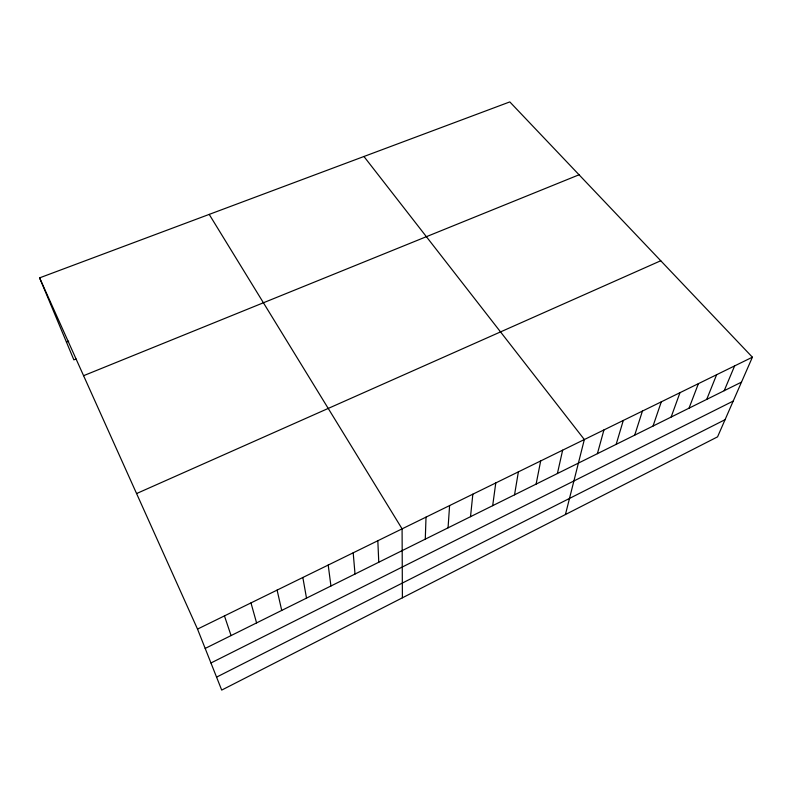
<?xml version="1.0" encoding="UTF-8"?>
<svg xmlns="http://www.w3.org/2000/svg" width="792" height="792" viewBox="0 0 792 792"><rect width="100%" height="100%" fill="white"/><g stroke="black" fill="none" stroke-linecap="round" stroke-linejoin="round"><path stroke-width="1.19" d="M425.284 539.144L426.017 517.126M448.054 527.828L449.599 505.563M470.517 516.681L472.844 494.178M492.683 505.672L495.772 482.942M514.543 494.812L518.374 471.864M536.115 484.11L540.669 460.944M557.4 473.537L562.647 450.173M565.438 514.533L584.338 439.54L363.944 156.489M597.396 453.677L603.94 429.937M616.156 444.362L623.294 420.453M634.699 435.154L642.421 411.078M653.024 426.056L661.31 401.821M671.131 417.057L679.972 392.683M689.03 408.177L698.405 383.645M706.721 399.386L716.621 374.725M724.205 390.703L734.62 365.904M752.4 357.192L717.562 436.847L221.701 690.089L197.515 629.096L39.6 277.863L509.81 101.911L752.4 357.192L197.515 629.096M216.562 677.13L725.076 419.671M210.949 662.983L733.204 401.079M205.187 648.43L741.5 382.12M136.57 493.555L660.756 260.746M83.586 375.685L579.061 174.785M76.062 358.974L73.864 359.855L39.6 277.863M66.429 342.075L68.686 341.184M209.207 214.394L402.088 528.848L402.395 597.812M224.453 615.899L231.066 635.58M250.975 602.9L256.578 622.908M277.101 590.089L281.724 610.424M302.841 577.477L306.504 598.118M328.205 565.052L330.937 585.991M353.192 552.806L355.024 574.022M377.824 540.738L378.774 562.231"/></g></svg>
